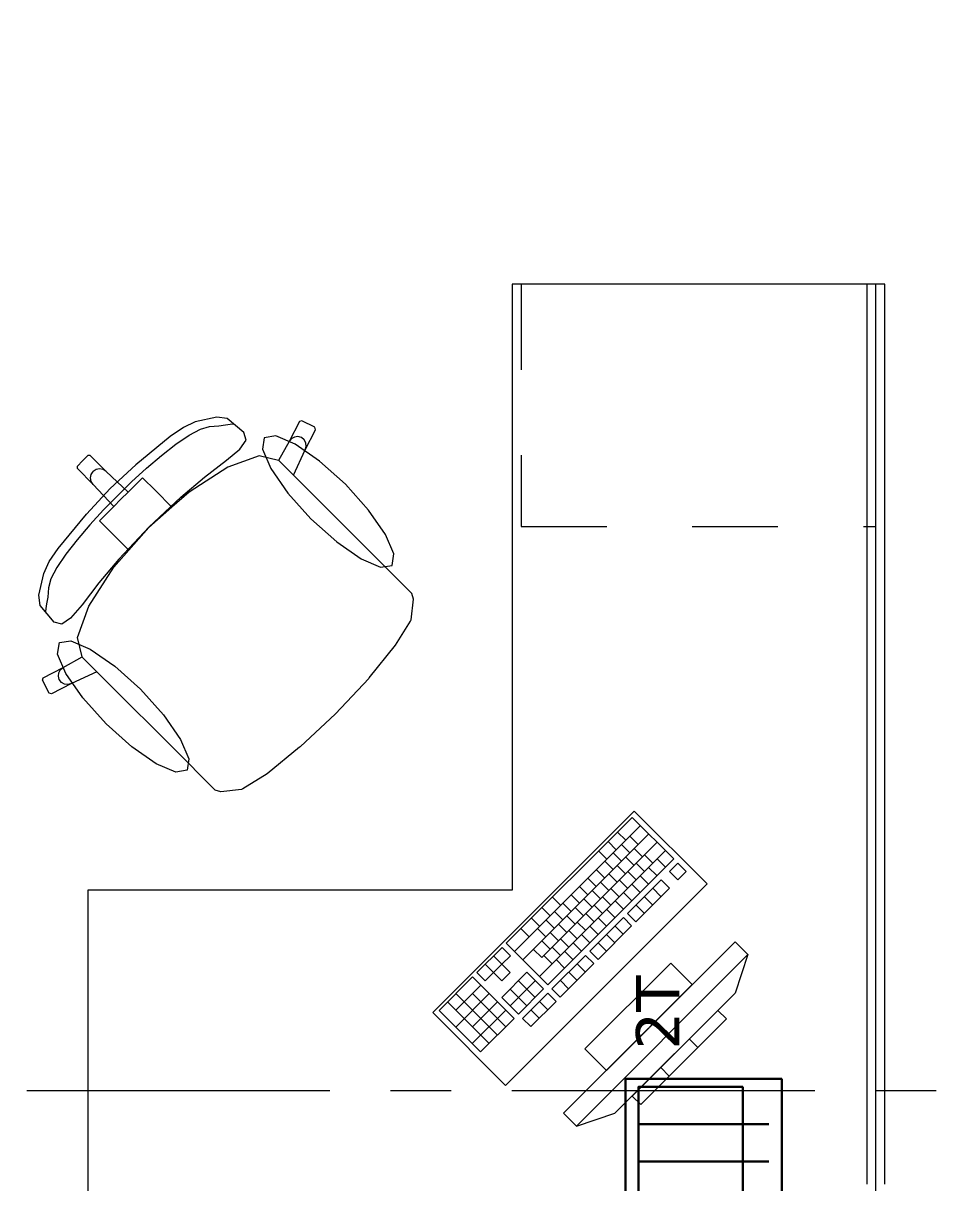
# Model space of a CAD drawing. Header units: inches. Extents: x -19 to 5698, y -728 to 92.
# Drawn here: x 289.633 to 291.151, y 9.85 to 11.763 of the extents above; entities that cross this region are included whole.
import ezdxf

# ---------------------------------------------------------------- set-up
doc = ezdxf.new("R2010")
doc.units = ezdxf.units.IN
doc.header["$MEASUREMENT"] = 0
for name, pattern in [('HIDDEN', [0.375, 0.25, -0.125]), ('Punto & Raya', [0.65, 0.5, -0.075, 0, -0.075]), ('Rayas', [0.282222, 0.141111, -0.141111])]:
    doc.linetypes.add(name, pattern=pattern)
doc.layers.get('0').update_dxf_attribs({"color": 61})
doc.layers.add('00 conduct tomacorr', color=120, linetype='HIDDEN', lineweight=30)
for name, color, linetype in [('02 _ ARQ _ ZON _ Espacio.3D', 7, 'Continuous'), ('08 _ STR _ EXT _ 07 Losa Aligerada', 7, 'Continuous'), ('Estructura - 04 MURO', 7, 'Continuous'), ('Estructura - Carga', 7, 'Continuous'), ('Interior - Mobiliario', 7, 'Continuous'), ('Marcador - Secciones', 7, 'Continuous')]:
    doc.layers.add(name, color=color, linetype=linetype)

# ---------------------------------------------------------------- blocks, each defined once
blk = doc.blocks.new('CAJA POP UP 6 MODULOS')
at = {"layer": '00 conduct tomacorr', "linetype": 'Continuous'}
for p, q in [((-0.095, -0.165), (-0.095, -0.0151)), ((-0.052, -0.165), (-0.052, -0.0151)), ((0.052, -0.165), (0.052, -0.0151)), ((0.095, -0.165), (0.095, -0.0151)), ((0, -0.165), (0, -0.18))]:
    blk.add_line(p, q, dxfattribs=at)
for points in [[(-0.147, 0), (0.147, 0), (0.147, -0.18), (-0.147, -0.18)], [(0, 0), (0.147, 0), (0.147, -0.18), (0, -0.18)]]:
    blk.add_lwpolyline(points, close=True, dxfattribs=at)
for points in [[(-0.138, -0.045), (-0.009, -0.045), (-0.009, -0.165), (-0.138, -0.165), (-0.138, -0.045)], [(0.009, -0.045), (0.138, -0.045), (0.138, -0.165), (0.009, -0.165), (0.009, -0.045)]]:
    blk.add_lwpolyline(points, dxfattribs=at)
at = {"color": 1, "insert": (-0.1807, -0.168), "char_height": 0.05, "attachment_point": 1, "rotation": 180}
blk.add_mtext_dynamic_manual_height_columns('{\\fVerdana|b0|i0|c0|p34;2T}', width=0.000481, gutter_width=0.1561, heights=[0], dxfattribs=at)

msp = doc.modelspace()

# ---------------------------------------------------------------- linework, layer by layer
at = {"layer": '02 _ ARQ _ ZON _ Espacio.3D', "color": 254, "linetype": 'Continuous', "lineweight": 0, "flags": 128}
msp.add_lwpolyline([(285.82, 11.584, 1.006545), (290.9535, 6.4505), (297.3949, 6.4505), (297.3958, 7.7), (297.6258, 7.7), (297.6258, 6.4505), (302.4195, 6.4505), (302.4195, 7.7), (302.995, 7.7), (302.995, 17.35), (301.67, 17.35), (301.67, 16.9001), (301.07, 16.9), (301.07, 16.2999), (300.57, 16.2998), (300.5701, 17.35), (297.5201, 17.35), (297.5201, 26.5963), (285.82, 26.5963), (285.82, 22.7663), (287.07, 22.7663), (287.07, 22.4977), (285.82, 22.4977)], format="xyb", close=True, dxfattribs=at)
at = {"layer": '08 _ STR _ EXT _ 07 Losa Aligerada', "color": 7, "linetype": 'Continuous', "lineweight": 18, "flags": 128}
msp.add_lwpolyline([(285.67, 33.9), (285.67, 21.2663), (285.72, 21.2663), (285.72, 11.97, 1.049431), (291.2937, 6.3), (302.1003, 6.3)], format="xyb", dxfattribs=at)
at = {"layer": 'Estructura - 04 MURO', "color": 7, "linetype": 'Continuous', "lineweight": 13}
for radius, start, end in [(3.78, 135.5846, 314.4045), (3.63, 134.6262, 311.932)]:
    msp.add_arc((288.37, 9.0005), radius, start, end, dxfattribs=at)
at = {"layer": 'Estructura - Carga', "color": 7, "linetype": 'Continuous', "lineweight": 30}
for radius in [3.93, 3.78]:
    msp.add_arc((288.37, 9.0005), radius, 135.5829, 314.4197, dxfattribs=at)
at = {"layer": 'Estructura - Carga', "color": 7, "linetype": 'Continuous', "lineweight": 13}
for radius in [3.81, 3.8, 3.79]:
    msp.add_arc((288.37, 9.0005), radius, 135.9588, 314.0437, dxfattribs=at)
at = {"layer": 'Interior - Mobiliario', "color": 175, "linetype": 'Rayas', "lineweight": 13}
for p, q in [((290.454, 11.3323), (290.454, 10.9323)), ((290.454, 10.9323), (291.039, 10.9323))]:
    msp.add_line(p, q, dxfattribs=at)
at = {"layer": 'Interior - Mobiliario', "color": 175, "linetype": 'Continuous', "lineweight": 13}
for p, q in [((291.054, 11.3323), (291.024, 11.3323)), ((291.024, 11.3323), (291.024, 9.8473)), ((291.054, 9.8473), (291.054, 11.3323)), ((289.8968, 11.0959), (289.8751, 11.081)), ((289.916, 11.1049), (289.8968, 11.0959)), ((289.9522, 11.1126), (289.916, 11.1049)), ((289.9253, 11.0933), (289.94, 11.0972)), ((289.94, 11.0972), (289.9554, 11.0983)), ((289.969, 11.1108), (289.9522, 11.1126)), ((289.9554, 11.0983), (289.9662, 11.1003)), ((289.9662, 11.1003), (289.9742, 11.1011)), ((289.9968, 11.0876), (289.969, 11.1108)), ((289.9742, 11.1011), (289.9787, 11.1019)), ((290.0882, 11.1056), (290.0712, 11.0725)), ((290.0922, 11.1069), (290.0882, 11.1056)), ((290.1136, 11.0961), (290.0922, 11.1069)), ((290.1149, 11.0921), (290.1136, 11.0961)), ((289.8751, 11.081), (289.8184, 11.0342)), ((289.8846, 11.0684), (289.9064, 11.0833)), ((289.9064, 11.0833), (289.9253, 11.0933)), ((290.0002, 11.0747), (289.9968, 11.0876)), ((290.0748, 11.0771), (290.0712, 11.0725)), ((290.08, 11.08), (290.0748, 11.0771)), ((290.0858, 11.0807), (290.08, 11.08)), ((290.0914, 11.0792), (290.0858, 11.0807)), ((290.096, 11.0755), (290.0914, 11.0792)), ((290.0979, 11.059), (290.1149, 11.0921)), ((289.8608, 11.0499), (289.8846, 11.0684)), ((289.9679, 11.0417), (289.9902, 11.0603)), ((289.9902, 11.0603), (290.0002, 11.0747)), ((290.0712, 11.0725), (290.0539, 11.0415)), ((290.0783, 11.0172), (290.0979, 11.059)), ((290.0989, 11.0704), (290.096, 11.0755)), ((290.0979, 11.059), (290.0995, 11.0646)), ((290.0995, 11.0646), (290.0989, 11.0704)), ((289.7219, 11.0323), (289.7304, 11.0409)), ((289.739, 11.0494), (289.7304, 11.0409)), ((289.7432, 11.0494), (289.739, 11.0494)), ((289.7693, 11.0233), (289.7432, 11.0494)), ((289.836, 11.0287), (289.8608, 11.0499)), ((289.9318, 11.0138), (289.9679, 11.0417)), ((290.0219, 11.0489), (289.97, 11.0306)), ((290.0539, 11.0415), (290.0219, 11.0489)), ((290.0541, 11.0414), (290.0539, 11.0415)), ((290.0541, 11.0414), (290.0783, 11.0172)), ((289.7219, 11.0281), (289.7219, 11.0323)), ((289.7479, 11.002), (289.7219, 11.0281)), ((289.7448, 11.0183), (289.748, 11.0232)), ((289.7529, 11.0265), (289.748, 11.0232)), ((289.7587, 11.0277), (289.7529, 11.0265)), ((289.7644, 11.0266), (289.7587, 11.0277)), ((289.7693, 11.0233), (289.7644, 11.0266)), ((289.8058, 10.9893), (289.7693, 11.0233)), ((289.8184, 11.0342), (289.7762, 10.9951)), ((289.8114, 11.0061), (289.836, 11.0287)), ((289.97, 11.0306), (289.9061, 10.9892)), ((289.7436, 11.0126), (289.7448, 11.0183)), ((289.7447, 11.0068), (289.7436, 11.0126)), ((289.7479, 11.002), (289.7447, 11.0068)), ((289.7819, 10.9655), (289.7479, 11.002)), ((289.788, 10.9833), (289.8114, 11.0061)), ((289.8295, 11.013), (289.8058, 10.9893)), ((289.8506, 10.9918), (289.8295, 11.013)), ((289.8924, 10.9811), (289.9318, 11.0138)), ((290.2262, 10.8693), (290.0783, 11.0172)), ((289.7371, 10.9529), (289.7762, 10.9951)), ((289.788, 10.9833), (289.7651, 10.9599)), ((289.8058, 10.9893), (289.7939, 10.9774)), ((289.8397, 10.9316), (289.8924, 10.9811)), ((289.878, 10.9645), (289.8506, 10.9918)), ((289.9061, 10.9892), (289.878, 10.9645)), ((289.7583, 10.9418), (289.7819, 10.9655)), ((289.7819, 10.9655), (289.7939, 10.9774)), ((289.878, 10.9645), (289.8401, 10.9311)), ((289.6903, 10.8962), (289.7371, 10.9529)), ((289.7651, 10.9599), (289.7426, 10.9352)), ((289.7426, 10.9352), (289.7214, 10.9105)), ((289.7795, 10.9207), (289.7583, 10.9418)), ((289.8397, 10.9316), (289.7902, 10.8788)), ((289.8068, 10.8933), (289.8401, 10.9311)), ((289.7214, 10.9105), (289.7028, 10.8867)), ((289.8068, 10.8933), (289.7795, 10.9207)), ((289.6754, 10.8745), (289.6903, 10.8962)), ((289.7028, 10.8867), (289.688, 10.8648)), ((289.782, 10.8652), (289.8068, 10.8933)), ((289.6664, 10.8552), (289.6754, 10.8745)), ((289.7902, 10.8788), (289.7575, 10.8395)), ((290.2517, 10.8438), (290.2262, 10.8693)), ((289.6586, 10.8191), (289.6664, 10.8552)), ((289.688, 10.8648), (289.678, 10.846)), ((289.7407, 10.8013), (289.782, 10.8652)), ((289.6741, 10.8313), (289.673, 10.8159)), ((289.678, 10.846), (289.6741, 10.8313)), ((289.7575, 10.8395), (289.7296, 10.8034)), ((290.2736, 10.8219), (290.2517, 10.8438)), ((289.6605, 10.8023), (289.6586, 10.8191)), ((289.673, 10.8159), (289.6709, 10.8051)), ((290.2725, 10.7787), (290.2765, 10.8126)), ((290.2765, 10.8126), (290.2736, 10.8219)), ((289.6837, 10.7745), (289.6605, 10.8023)), ((289.6702, 10.7971), (289.6694, 10.7925)), ((289.6709, 10.8051), (289.6702, 10.7971)), ((289.7296, 10.8034), (289.7109, 10.7811)), ((289.7224, 10.7494), (289.7407, 10.8013)), ((289.6966, 10.7711), (289.6837, 10.7745)), ((289.7109, 10.7811), (289.6966, 10.7711)), ((290.2467, 10.7365), (290.2716, 10.7765)), ((290.2716, 10.7765), (290.2725, 10.7787)), ((289.7298, 10.7174), (289.7224, 10.7494)), ((290.2031, 10.6828), (290.2467, 10.7365)), ((289.6988, 10.7001), (289.7298, 10.7174)), ((289.7298, 10.7172), (289.7298, 10.7174)), ((289.7298, 10.7172), (289.7541, 10.693)), ((289.6657, 10.6831), (289.6988, 10.7001)), ((289.6913, 10.6913), (289.6942, 10.6965)), ((289.6942, 10.6965), (289.6988, 10.7001)), ((289.6644, 10.6791), (289.6657, 10.6831)), ((289.6752, 10.6577), (289.6644, 10.6791)), ((289.6906, 10.6855), (289.6913, 10.6913)), ((289.6921, 10.6799), (289.6906, 10.6855)), ((289.6957, 10.6753), (289.6921, 10.6799)), ((289.7008, 10.6724), (289.6957, 10.6753)), ((289.7541, 10.693), (289.7123, 10.6734)), ((289.9019, 10.5451), (289.7541, 10.693)), ((290.1476, 10.6237), (290.2025, 10.682)), ((290.2025, 10.682), (290.2031, 10.6828)), ((289.6792, 10.6564), (289.6752, 10.6577)), ((289.7123, 10.6734), (289.6792, 10.6564)), ((289.7067, 10.6718), (289.7008, 10.6724)), ((289.7123, 10.6734), (289.7067, 10.6718)), ((290.1476, 10.6237), (290.0893, 10.5688)), ((290.0884, 10.5682), (290.0348, 10.5246)), ((290.0893, 10.5688), (290.0884, 10.5682)), ((289.9274, 10.5196), (289.9019, 10.5451)), ((290.0348, 10.5246), (289.9947, 10.4997)), ((289.9494, 10.4977), (289.9274, 10.5196)), ((289.9587, 10.4948), (289.9494, 10.4977)), ((289.9926, 10.4988), (289.9587, 10.4948)), ((289.9947, 10.4997), (289.9926, 10.4988)), ((290.637, 10.4527), (290.4293, 10.245)), ((290.7056, 10.3842), (290.637, 10.4527)), ((290.6508, 10.439), (290.443, 10.2313)), ((290.6128, 10.4285), (290.6265, 10.4148)), ((290.6645, 10.4253), (290.4568, 10.2176)), ((290.6782, 10.4116), (290.4878, 10.2212)), ((290.5972, 10.4129), (290.6109, 10.3992)), ((290.6196, 10.4079), (290.6333, 10.3941)), ((290.6334, 10.4217), (290.6472, 10.408)), ((290.6919, 10.3979), (290.4842, 10.1902)), ((290.5817, 10.3973), (290.5954, 10.3836)), ((290.6058, 10.394), (290.6195, 10.3803)), ((290.6402, 10.4011), (290.654, 10.3874)), ((290.6574, 10.3908), (290.6711, 10.3771)), ((290.4979, 10.1765), (290.7056, 10.3842)), ((290.5919, 10.3802), (290.6056, 10.3665)), ((290.6125, 10.3734), (290.6263, 10.3597)), ((290.6264, 10.3872), (290.6401, 10.3735)), ((290.6436, 10.377), (290.6573, 10.3633)), ((290.6642, 10.3702), (290.6779, 10.3565)), ((290.6781, 10.384), (290.6918, 10.3703)), ((290.7125, 10.3773), (290.6986, 10.3635)), ((290.7262, 10.3636), (290.7125, 10.3773)), ((290.5642, 10.3525), (290.5779, 10.3388)), ((290.5781, 10.3663), (290.5918, 10.3526)), ((290.5987, 10.3595), (290.6124, 10.3458)), ((290.6848, 10.3496), (290.6294, 10.2942)), ((290.6297, 10.3631), (290.6434, 10.3494)), ((290.6504, 10.3563), (290.6641, 10.3426)), ((290.6985, 10.3359), (290.6848, 10.3496)), ((290.6986, 10.3635), (290.7123, 10.3497)), ((290.7123, 10.3497), (290.7262, 10.3636)), ((290.5504, 10.3386), (290.5641, 10.3249)), ((290.571, 10.3318), (290.5847, 10.3181)), ((290.5848, 10.3457), (290.5986, 10.332)), ((290.602, 10.3354), (290.6157, 10.3217)), ((290.6159, 10.3493), (290.6296, 10.3356)), ((290.6365, 10.3425), (290.6502, 10.3288)), ((290.6431, 10.2805), (290.6985, 10.3359)), ((290.6709, 10.3358), (290.6846, 10.3221)), ((290.5055, 10.3212), (290.5192, 10.3075)), ((290.5365, 10.3248), (290.5502, 10.3111)), ((290.5572, 10.318), (290.5709, 10.3043)), ((290.5882, 10.3216), (290.6019, 10.3079)), ((290.6088, 10.3148), (290.6225, 10.3011)), ((290.6227, 10.3286), (290.6364, 10.3149)), ((290.6571, 10.3219), (290.6708, 10.3082)), ((290.4882, 10.3039), (290.5019, 10.2902)), ((290.5088, 10.2971), (290.5225, 10.2834)), ((290.5227, 10.3109), (290.5364, 10.2972)), ((290.5433, 10.3041), (290.557, 10.2904)), ((290.5605, 10.2939), (290.5742, 10.2802)), ((290.5743, 10.3077), (290.588, 10.294)), ((290.595, 10.3009), (290.6087, 10.2872)), ((290.6294, 10.2942), (290.6431, 10.2805)), ((290.6432, 10.3081), (290.6569, 10.2944)), ((290.4709, 10.2866), (290.4846, 10.2728)), ((290.495, 10.2832), (290.5087, 10.2695)), ((290.5156, 10.2764), (290.5293, 10.2627)), ((290.5295, 10.2903), (290.5432, 10.2766)), ((290.5466, 10.28), (290.5603, 10.2663)), ((290.6225, 10.2873), (290.5671, 10.2319)), ((290.5673, 10.2733), (290.581, 10.2595)), ((290.5808, 10.2182), (290.6362, 10.2736)), ((290.5811, 10.2871), (290.5948, 10.2734)), ((290.6086, 10.2735), (290.6223, 10.2597)), ((290.6362, 10.2736), (290.6225, 10.2873)), ((290.4536, 10.2693), (290.4673, 10.2555)), ((290.4811, 10.2694), (290.4948, 10.2557)), ((290.5018, 10.2626), (290.5155, 10.2489)), ((290.5328, 10.2662), (290.5465, 10.2525)), ((290.5534, 10.2594), (290.5671, 10.2457)), ((290.5948, 10.2596), (290.6085, 10.2459)), ((290.4224, 10.2381), (290.3809, 10.1966)), ((290.4361, 10.2244), (290.4224, 10.2381)), ((290.4293, 10.245), (290.4979, 10.1765)), ((290.4741, 10.2349), (290.4878, 10.2212)), ((290.4879, 10.2487), (290.5016, 10.235)), ((290.5051, 10.2385), (290.5188, 10.2248)), ((290.5189, 10.2523), (290.5327, 10.2386)), ((290.8067, 10.2474), (290.5239, 9.9646)), ((290.5396, 10.2456), (290.5533, 10.2318)), ((290.5809, 10.2458), (290.5946, 10.232)), ((290.8279, 10.2262), (290.8067, 10.2474)), ((290.4086, 10.2242), (290.4223, 10.2105)), ((290.4223, 10.2105), (290.4361, 10.2244)), ((290.4912, 10.2247), (290.505, 10.2109)), ((290.5601, 10.225), (290.5048, 10.1696)), ((290.5119, 10.2179), (290.5256, 10.2041)), ((290.5257, 10.2317), (290.5394, 10.218)), ((290.5451, 9.9434), (290.8279, 10.2262)), ((290.5739, 10.2113), (290.5601, 10.225)), ((290.5671, 10.2319), (290.5808, 10.2182)), ((290.8279, 10.2262), (290.8067, 10.1626)), ((290.3809, 10.1966), (290.3946, 10.1828)), ((290.3946, 10.1828), (290.4084, 10.1967)), ((290.3947, 10.2104), (290.4084, 10.1967)), ((290.4223, 10.2105), (290.4084, 10.1967)), ((290.4084, 10.1967), (290.4221, 10.183)), ((290.4635, 10.197), (290.422, 10.1554)), ((290.4221, 10.183), (290.436, 10.1968)), ((290.436, 10.1968), (290.4223, 10.2105)), ((290.491, 10.1695), (290.4635, 10.197)), ((290.5185, 10.1559), (290.5739, 10.2113)), ((290.5325, 10.1973), (290.5462, 10.1836)), ((290.5463, 10.2111), (290.56, 10.1974)), ((290.7006, 10.2121), (290.5592, 10.0706)), ((290.736, 10.1767), (290.7006, 10.2121)), ((290.3739, 10.1896), (290.3186, 10.1342)), ((290.4425, 10.1211), (290.3739, 10.1896)), ((290.4773, 10.1832), (290.4357, 10.1417)), ((290.4497, 10.1831), (290.4771, 10.1557)), ((290.5186, 10.1834), (290.5323, 10.1697)), ((290.4014, 10.1622), (290.346, 10.1068)), ((290.3877, 10.1759), (290.3461, 10.1344)), ((290.3462, 10.1619), (290.4148, 10.0934)), ((290.3738, 10.1621), (290.4287, 10.1072)), ((290.4359, 10.1693), (290.4633, 10.1418)), ((290.4494, 10.128), (290.491, 10.1695)), ((290.4978, 10.1627), (290.4563, 10.1211)), ((290.5115, 10.149), (290.4978, 10.1627)), ((290.5048, 10.1696), (290.5185, 10.1559)), ((290.5946, 10.0353), (290.736, 10.1767)), ((290.8067, 10.1626), (290.6087, 9.9646)), ((290.3324, 10.1481), (290.401, 10.0795)), ((290.4151, 10.1485), (290.3735, 10.1069)), ((290.422, 10.1554), (290.4494, 10.128)), ((290.47, 10.1074), (290.5115, 10.149)), ((290.484, 10.1488), (290.4977, 10.1351)), ((290.3186, 10.1342), (290.3871, 10.0657)), ((290.4288, 10.1348), (290.3734, 10.0794)), ((290.3871, 10.0657), (290.4425, 10.1211)), ((290.4563, 10.1211), (290.47, 10.1074)), ((290.4701, 10.135), (290.4839, 10.1213)), ((290.7784, 10.1343), (290.637, 9.9929)), ((290.6511, 9.9787), (290.7926, 10.1201)), ((290.7926, 10.1201), (290.7784, 10.1343)), ((290.7313, 10.0871), (290.7454, 10.073)), ((290.5592, 10.0706), (290.5946, 10.0353)), ((290.6841, 10.04), (290.6983, 10.0259)), ((290.637, 9.9929), (290.6511, 9.9787)), ((290.5239, 9.9646), (290.5451, 9.9434)), ((290.5451, 9.9434), (290.6087, 9.9646))]:
    msp.add_line(p, q, dxfattribs=at)
at = {"layer": 'Interior - Mobiliario', "color": 175, "linetype": 'Continuous', "lineweight": 13, "flags": 128}
for points in [[(291.039, 9.8323), (291.039, 11.3323), (290.439, 11.3323), (290.439, 10.3323), (289.739, 10.3323), (289.739, 9.8323)], [(290.1641, 11.0021), (290.1216, 11.0403), (290.0813, 11.0683), (290.0492, 11.0819), (290.0303, 11.079), (290.0274, 11.0601), (290.041, 11.028), (290.069, 10.9877), (290.1072, 10.9452), (290.1497, 10.907), (290.19, 10.879), (290.2221, 10.8654), (290.241, 10.8683), (290.2439, 10.8872), (290.2303, 10.9193), (290.2023, 10.9596)], [(289.7692, 10.6072), (289.731, 10.6497), (289.703, 10.69), (289.6894, 10.7221), (289.6923, 10.741), (289.7112, 10.7439), (289.7433, 10.7303), (289.7836, 10.7023), (289.8261, 10.6641), (289.8642, 10.6216), (289.8923, 10.5813), (289.9059, 10.5492), (289.903, 10.5303), (289.8841, 10.5274), (289.852, 10.541), (289.8117, 10.569)], [(290.7607, 10.3429), (290.6405, 10.4631), (290.3082, 10.1307), (290.4284, 10.0105)]]:
    msp.add_lwpolyline(points, close=True, dxfattribs=at)
at = {"layer": 'Marcador - Secciones', "color": 251, "linetype": 'Punto & Raya', "lineweight": 13, "true_color": 0x636466}
msp.add_line((282.4384, 10.0018), (323.8507, 10.0018), dxfattribs=at)

# ---------------------------------------------------------------- block references
at = {"layer": '00 conduct tomacorr', "xscale": 1.432830642179531, "yscale": 1.432830642179531, "zscale": 1.432830642179531, "rotation": 269.9999999999999}
msp.add_blockref('CAJA POP UP 6 MODULOS', (290.884, 9.8105, -0.0007), dxfattribs=at)

doc.saveas('drawing.dxf')
